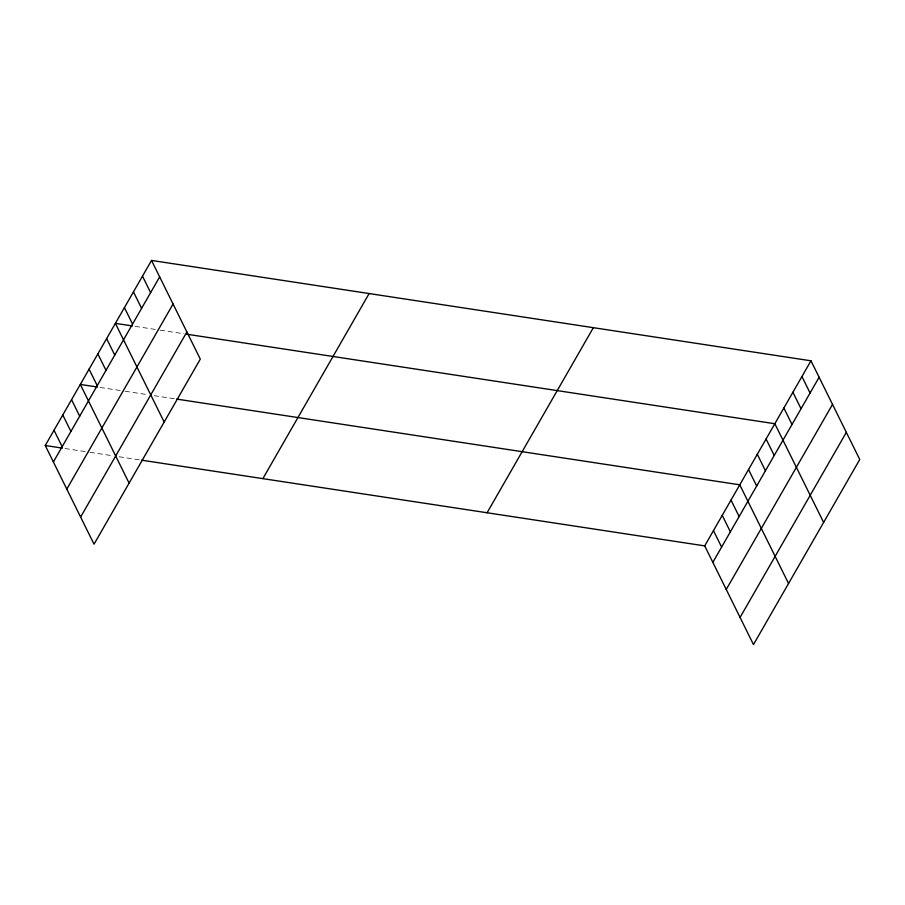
<?xml version="1.0" encoding="UTF-8"?>
<svg xmlns="http://www.w3.org/2000/svg" width="905" height="905" viewBox="0 0 905 905"><rect width="100%" height="100%" fill="white"/><g stroke="black" fill="none" stroke-linecap="round" stroke-linejoin="round"><path stroke-width="0.68" stroke-dasharray="4.53 3.39" d="M135.173 326.366L158.918 329.974M160.23 330.178L183.975 333.787M100.104 387.442L123.849 391.051M125.162 391.254L147.583 394.671M154.178 395.677L175.276 398.89M65.036 448.518L88.769 452.138M90.093 452.33L112.514 455.747M119.109 456.754L140.207 459.966"/><path stroke-width="1.36" d="M151.52 260.425L200.299 359.115L94.03 544.199L45.25 445.509L151.52 260.425L810.971 360.801L859.75 459.491L753.48 644.575L704.701 545.885L141.531 460.17M53.384 461.969L159.665 276.885M66.8 489.107L173.07 304.023M80.613 517.06L186.882 331.977M262.869 478.632L369.138 293.548M487.082 512.762L593.352 327.678M704.701 545.885L810.971 360.801M712.835 562.356L819.116 377.261M726.251 589.483L832.521 404.399M740.064 617.448L846.345 432.352M132.537 325.958L115.388 323.356L164.167 422.035M186.611 334.194L774.838 423.732L823.618 522.423M97.469 387.046L80.319 384.433L129.098 483.123M176.599 399.082L739.77 484.809L788.549 583.499M45.25 445.509L62.4 448.122M801.943 376.537L810.077 392.996M792.904 392.272L801.049 408.732M783.877 407.997L792.011 424.456M766.071 439.004L774.216 455.464M757.304 454.276L765.438 470.736M748.537 469.537L756.671 486.008M731.002 500.08L739.136 516.54M722.235 515.352L730.369 531.812M713.468 530.624L721.602 547.084M142.492 276.161L150.626 292.62M133.454 291.885L141.599 308.345M124.426 307.621L132.56 324.081M106.62 338.617L114.754 355.088M97.853 353.889L105.987 370.349M89.086 369.161L97.22 385.621M71.552 399.705L79.685 416.164M62.784 414.965L70.918 431.436M54.017 430.237L62.151 446.697"/></g></svg>
